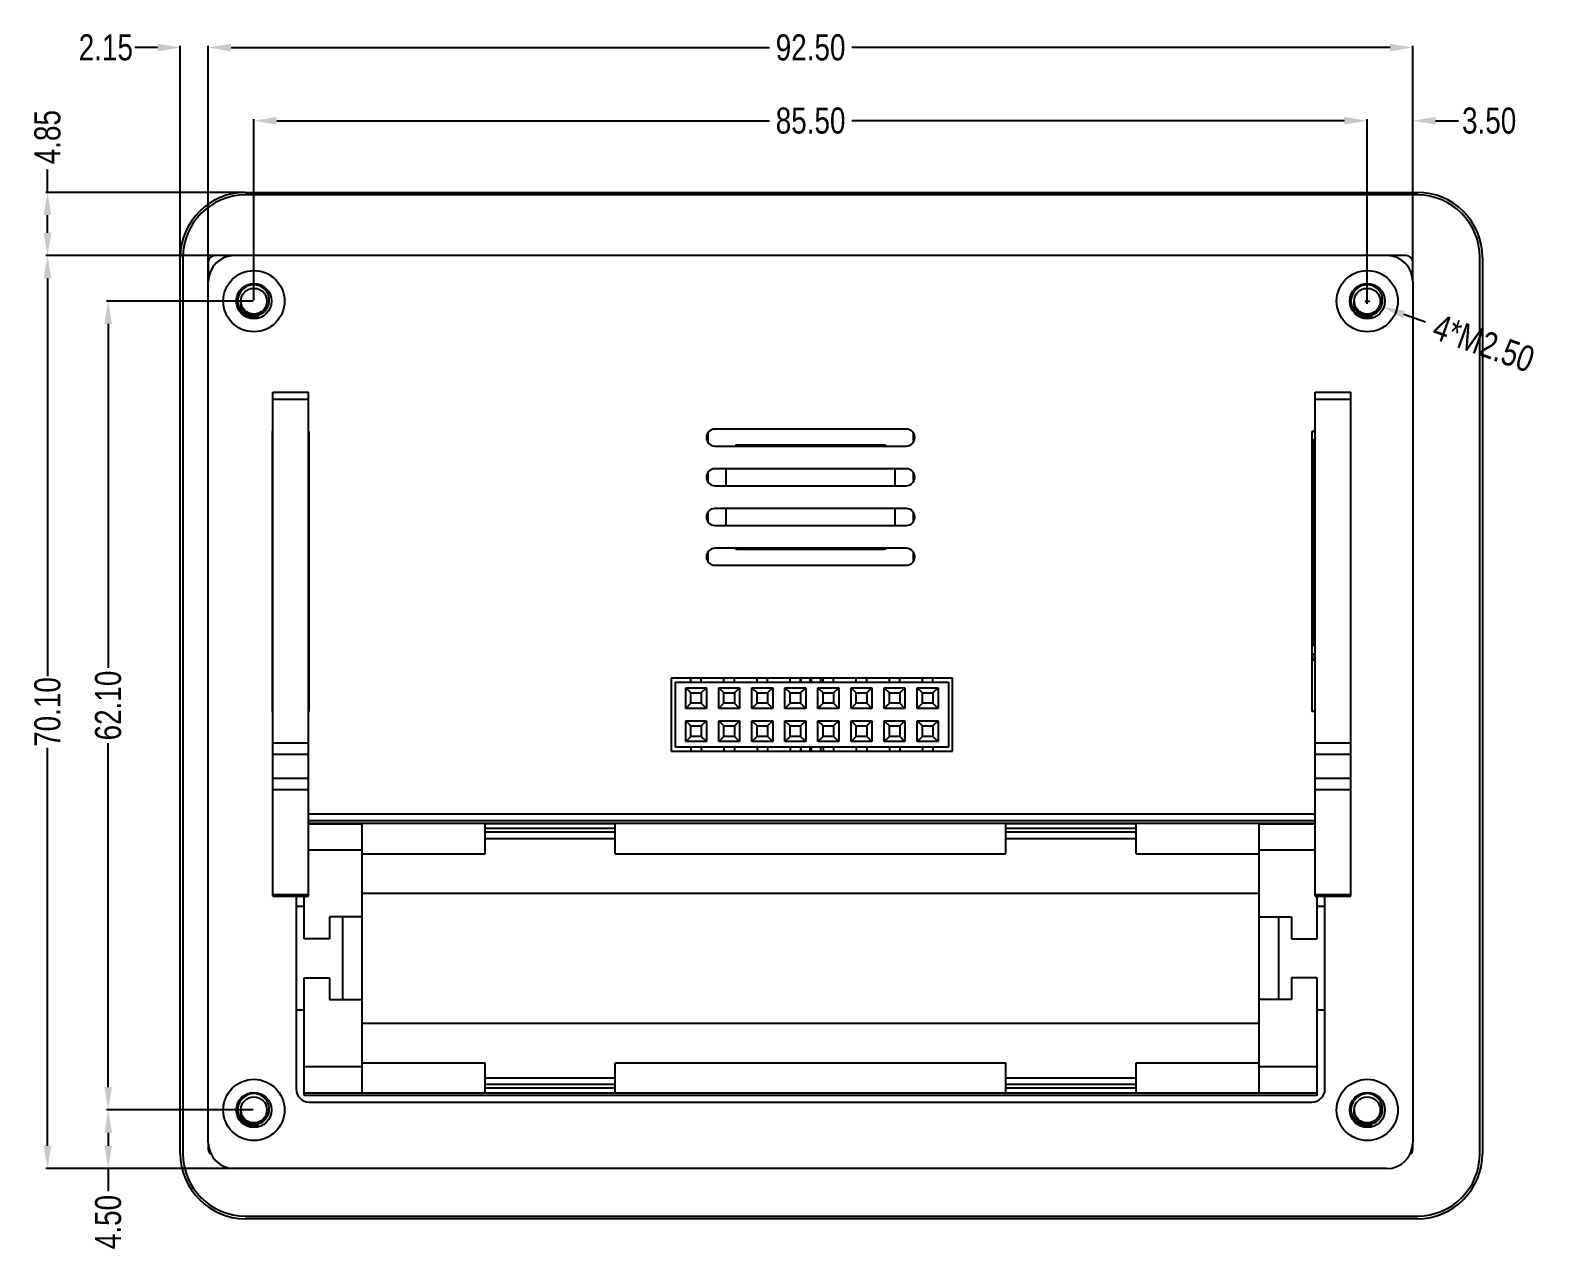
# Model space of a CAD drawing. Header units: inches. Extents: x -150 to 278, y -467 to -187.
# Drawn here: x 160.8 to 277.7, y -369.9 to -275.7 of the extents above; entities that cross this region are included whole.
import ezdxf

# ---------------------------------------------------------------- set-up
doc = ezdxf.new("R2010")
doc.units = ezdxf.units.IN
doc.header["$LTSCALE"] = 1.21
doc.header["$MEASUREMENT"] = 0
doc.header["$PDMODE"] = 3
doc.header["$PDSIZE"] = 0.3125
doc.layers.get('0').update_dxf_attribs({"linetype": 'CONTINUOUS'})
doc.layers.get('Defpoints').update_dxf_attribs({"linetype": 'CONTINUOUS'})
doc.layers.add('BODY', color=7, linetype='CONTINUOUS')
doc.layers.add('DIM', color=3, linetype='CONTINUOUS')
doc.styles.get("Standard").update_dxf_attribs({"font": 'txt', "width": 0.8})
doc.dimstyles.get("Standard").update_dxf_attribs({"dimtxt": 0.15625, "dimasz": 0.1875, "dimexe": 0.125, "dimexo": 0.0625, "dimgap": 0.09, "dimtad": 0, "dimtih": 1, "dimtoh": 1, "dimzin": 4, "dimdsep": 46, "dimtxsty": 'STANDARD', "dimblk": '_FILLED', "dimblk1": '_FILLED', "dimblk2": '_FILLED', "dimcen": 0.09, "dimazin": 1, "dimtp": 0.01, "dimtm": 0.01, "dimtfac": 1, "dimtofl": 0, "dimtmove": 0, "dimatfit": 3, "dimldrblk": '_FILLED', "dimfxl": 1, "dimtolj": 1, "dimtzin": 4, "dimarcsym": 0})

# ---------------------------------------------------------------- blocks, each defined once
blk = doc.blocks.new('_FILLED')
at = {"color": 0, "linetype": 'ByBlock'}
blk.add_solid([(0, 0), (-1, 0.167), (-1, -0.167)], dxfattribs=at)
blk = doc.blocks.new('*D157')
at = {"layer": 'Defpoints', "color": 0}
for p in [(263.45, -282.66), (177.95, -296.51), (263.45, -296.51)]:
    blk.add_point(p, dxfattribs=at)
at = {"layer": 'DIM', "color": 0, "lineweight": -2}
for p, q in [((177.95, -296.45), (177.95, -282.53)), ((179.7, -282.66), (217.54, -282.66)), ((261.7, -282.66), (223.86, -282.66)), ((263.45, -296.45), (263.45, -282.53))]:
    blk.add_line(p, q, dxfattribs=at)
at = {"layer": 'DIM', "color": 0, "lineweight": -2, "xscale": 1.75, "yscale": 1.75, "zscale": 1.75, "rotation": 180}
blk.add_blockref('_FILLED', (177.95, -282.66), dxfattribs=at)
at = {"layer": 'DIM', "color": 0, "lineweight": -2, "xscale": 1.75, "yscale": 1.75, "zscale": 1.75}
blk.add_blockref('_FILLED', (263.45, -282.66), dxfattribs=at)
at = {"layer": 'DIM', "color": 0, "insert": (220.7, -282.66), "char_height": 2, "attachment_point": 5}
blk.add_mtext('\\A1;85.50', dxfattribs=at)
blk = doc.blocks.new('*D158')
at = {"layer": 'Defpoints', "color": 0}
for p in [(174.45, -277.04), (266.95, -293.52), (174.45, -295.01)]:
    blk.add_point(p, dxfattribs=at)
at = {"layer": 'DIM', "color": 0, "lineweight": -2}
for p, q in [((174.45, -294.95), (174.45, -276.92)), ((266.95, -293.45), (266.95, -276.92)), ((176.2, -277.04), (217.54, -277.04)), ((265.2, -277.04), (223.86, -277.04))]:
    blk.add_line(p, q, dxfattribs=at)
at = {"layer": 'DIM', "color": 0, "lineweight": -2, "xscale": 1.75, "yscale": 1.75, "zscale": 1.75, "rotation": 180}
blk.add_blockref('_FILLED', (174.45, -277.04), dxfattribs=at)
at = {"layer": 'DIM', "color": 0, "lineweight": -2, "xscale": 1.75, "yscale": 1.75, "zscale": 1.75}
blk.add_blockref('_FILLED', (266.95, -277.04), dxfattribs=at)
at = {"layer": 'DIM', "color": 0, "insert": (220.7, -277.04), "char_height": 2, "attachment_point": 5}
blk.add_mtext('\\A1;92.50', dxfattribs=at)
blk = doc.blocks.new('*D159')
at = {"layer": 'Defpoints', "color": 0}
for p in [(177.95, -296.51), (166.76, -358.61), (177.95, -358.61)]:
    blk.add_point(p, dxfattribs=at)
at = {"layer": 'DIM', "color": 0, "lineweight": -2}
for p, q in [((177.89, -296.51), (166.64, -296.51)), ((166.76, -298.26), (166.76, -324.67)), ((166.76, -356.86), (166.76, -330.45)), ((177.89, -358.61), (166.64, -358.61))]:
    blk.add_line(p, q, dxfattribs=at)
at = {"layer": 'DIM', "color": 0, "lineweight": -2, "xscale": 1.75, "yscale": 1.75, "zscale": 1.75}
for p, rotation in [((166.76, -296.51), 90), ((166.76, -358.61), 270)]:
    blk.add_blockref('_FILLED', p, dxfattribs=dict(at, rotation=rotation))
at = {"layer": 'DIM', "color": 0, "insert": (166.76, -327.56), "char_height": 2, "attachment_point": 5, "rotation": 90}
blk.add_mtext('\\A1;62.10', dxfattribs=at)
blk = doc.blocks.new('*D160')
at = {"layer": 'Defpoints', "color": 0}
for p in [(162.1, -293.01), (176.45, -293.01), (176.45, -363.11)]:
    blk.add_point(p, dxfattribs=at)
at = {"layer": 'DIM', "color": 0, "lineweight": -2}
for p, q in [((176.39, -293.01), (161.98, -293.01)), ((162.1, -294.76), (162.1, -325.31)), ((162.1, -361.36), (162.1, -330.82)), ((176.39, -363.11), (161.98, -363.11))]:
    blk.add_line(p, q, dxfattribs=at)
at = {"layer": 'DIM', "color": 0, "lineweight": -2, "xscale": 1.75, "yscale": 1.75, "zscale": 1.75}
for p, rotation in [((162.1, -293.01), 90), ((162.1, -363.11), 270)]:
    blk.add_blockref('_FILLED', p, dxfattribs=dict(at, rotation=rotation))
at = {"layer": 'DIM', "color": 0, "insert": (162.1, -328.06), "char_height": 2, "attachment_point": 5, "rotation": 90}
blk.add_mtext('\\A1;70.10', dxfattribs=at)
blk = doc.blocks.new('*D161')
at = {"layer": 'Defpoints', "color": 0}
for p in [(177.95, -358.61), (166.76, -363.11), (177.95, -363.11)]:
    blk.add_point(p, dxfattribs=at)
at = {"layer": 'DIM', "color": 0, "lineweight": -2}
for p, q in [((177.89, -358.61), (166.64, -358.61)), ((166.76, -360.36), (166.76, -361.36)), ((177.89, -363.11), (166.64, -363.11)), ((166.76, -363.11), (166.76, -364.86))]:
    blk.add_line(p, q, dxfattribs=at)
at = {"layer": 'DIM', "color": 0, "lineweight": -2, "xscale": 1.75, "yscale": 1.75, "zscale": 1.75}
for p, rotation in [((166.76, -358.61), 90), ((166.76, -363.11), 270)]:
    blk.add_blockref('_FILLED', p, dxfattribs=dict(at, rotation=rotation))
at = {"layer": 'DIM', "color": 0, "insert": (166.76, -367.22), "char_height": 2, "attachment_point": 5, "rotation": 90}
blk.add_mtext('\\A1;4.50', dxfattribs=at)
blk = doc.blocks.new('*D162')
at = {"layer": 'Defpoints', "color": 0}
for p in [(266.95, -282.66), (266.95, -292.7), (263.45, -296.51)]:
    blk.add_point(p, dxfattribs=at)
at = {"layer": 'DIM', "color": 0, "lineweight": -2}
for p, q in [((261.7, -282.66), (259.95, -282.66)), ((263.45, -296.45), (263.45, -282.53)), ((266.95, -292.63), (266.95, -282.53)), ((268.7, -282.66), (270.45, -282.66))]:
    blk.add_line(p, q, dxfattribs=at)
at = {"layer": 'DIM', "color": 0, "lineweight": -2, "xscale": 1.75, "yscale": 1.75, "zscale": 1.75}
blk.add_blockref('_FILLED', (263.45, -282.66), dxfattribs=at)
at = {"layer": 'DIM', "color": 0, "lineweight": -2, "xscale": 1.75, "yscale": 1.75, "zscale": 1.75, "rotation": 180}
blk.add_blockref('_FILLED', (266.95, -282.66), dxfattribs=at)
at = {"layer": 'DIM', "color": 0, "insert": (272.81, -282.66), "char_height": 2, "attachment_point": 5}
blk.add_mtext('\\A1;3.50', dxfattribs=at)
blk = doc.blocks.new('*D163')
at = {"layer": 'Defpoints', "color": 0}
for p in [(262.27, -296.09), (264.62, -296.94)]:
    blk.add_point(p, dxfattribs=at)
at = {"layer": 'DIM', "color": 0, "lineweight": -2}
for p, q in [((263.25, -296.51), (263.65, -296.51)), ((263.45, -296.71), (263.45, -296.31)), ((267.91, -298.13), (266.27, -297.53))]:
    blk.add_line(p, q, dxfattribs=at)
at = {"layer": 'DIM', "color": 0, "lineweight": -2, "xscale": 1.75, "yscale": 1.75, "zscale": 1.75, "rotation": 160.0889628707921}
blk.add_blockref('_FILLED', (264.62, -296.94), dxfattribs=at)
at = {"layer": 'DIM', "color": 0, "insert": (272.39, -299.75), "char_height": 2, "attachment_point": 5, "rotation": 340.089}
blk.add_mtext('\\A1;4*M2.50', dxfattribs=at)
blk = doc.blocks.new('*D164')
at = {"layer": 'Defpoints', "color": 0}
for p in [(162.1, -288.16), (177.3, -288.16), (176.45, -293.01)]:
    blk.add_point(p, dxfattribs=at)
at = {"layer": 'DIM', "color": 0, "lineweight": -2}
for p, q in [((162.1, -288.16), (162.1, -286.41)), ((177.24, -288.16), (161.98, -288.16)), ((162.1, -291.26), (162.1, -289.91)), ((176.39, -293.01), (161.98, -293.01))]:
    blk.add_line(p, q, dxfattribs=at)
at = {"layer": 'DIM', "color": 0, "lineweight": -2, "xscale": 1.75, "yscale": 1.75, "zscale": 1.75}
for p, rotation in [((162.1, -288.16), 90), ((162.1, -293.01), 270)]:
    blk.add_blockref('_FILLED', p, dxfattribs=dict(at, rotation=rotation))
at = {"layer": 'DIM', "color": 0, "insert": (162.1, -283.92), "char_height": 2, "attachment_point": 5, "rotation": 90}
blk.add_mtext('\\A1;4.85', dxfattribs=at)
blk = doc.blocks.new('*D165')
at = {"layer": 'Defpoints', "color": 0}
for p in [(172.3, -277.04), (172.3, -293.16), (174.45, -293.51)]:
    blk.add_point(p, dxfattribs=at)
at = {"layer": 'DIM', "color": 0, "lineweight": -2}
for p, q in [((172.3, -293.1), (172.3, -276.92)), ((174.45, -293.45), (174.45, -276.92)), ((170.55, -277.04), (168.8, -277.04)), ((176.2, -277.04), (177.95, -277.04))]:
    blk.add_line(p, q, dxfattribs=at)
at = {"layer": 'DIM', "color": 0, "lineweight": -2, "xscale": 1.75, "yscale": 1.75, "zscale": 1.75}
blk.add_blockref('_FILLED', (172.3, -277.04), dxfattribs=at)
at = {"layer": 'DIM', "color": 0, "lineweight": -2, "xscale": 1.75, "yscale": 1.75, "zscale": 1.75, "rotation": 180}
blk.add_blockref('_FILLED', (174.45, -277.04), dxfattribs=at)
at = {"layer": 'DIM', "color": 0, "insert": (166.58, -277.04), "char_height": 2, "attachment_point": 5}
blk.add_mtext('\\A1;2.15', dxfattribs=at)

msp = doc.modelspace()

# ---------------------------------------------------------------- linework, layer by layer
at = {"color": 7, "linetype": 'Continuous'}
for p, q in [((177.299, -288.162), (267.299, -288.162)), ((267.299, -288.362), (177.299, -288.362)), ((172.299, -361.962), (172.299, -293.162)), ((172.499, -293.162), (172.499, -361.962)), ((264.949, -293.012), (176.449, -293.012)), ((272.099, -361.962), (272.099, -293.162)), ((272.299, -293.162), (272.299, -361.962)), ((174.449, -361.112), (174.449, -295.012)), ((178.244, -295.562), (177.637, -295.562)), ((263.744, -295.562), (263.137, -295.562)), ((266.949, -295.012), (266.949, -361.112)), ((179.399, -342.21), (179.399, -303.512)), ((179.399, -303.512), (182.149, -303.512)), ((182.149, -342.21), (182.149, -303.512)), ((259.449, -303.512), (262.199, -303.512)), ((259.449, -342.21), (259.449, -303.512)), ((262.199, -342.21), (262.199, -303.512)), ((179.399, -304.048), (182.149, -304.048)), ((259.449, -304.048), (262.199, -304.048)), ((179.349, -306.512), (179.349, -328.012)), ((179.399, -306.512), (179.349, -306.512)), ((182.199, -306.512), (182.149, -306.512)), ((182.199, -328.012), (182.199, -306.512)), ((212.799, -306.647), (212.799, -307.328)), ((228.049, -306.337), (213.349, -306.337)), ((228.599, -307.328), (228.599, -306.647)), ((259.449, -306.512), (259.199, -306.512)), ((259.199, -306.512), (259.199, -328.012)), ((259.199, -307.162), (259.349, -307.162)), ((259.449, -307.412), (259.199, -307.412)), ((259.349, -322.962), (259.349, -307.162)), ((213.349, -307.637), (228.049, -307.637)), ((226.199, -307.562), (215.199, -307.562)), ((212.799, -309.697), (212.799, -310.378)), ((228.049, -309.387), (213.349, -309.387)), ((214.199, -309.387), (214.199, -310.687)), ((227.199, -310.687), (227.199, -309.387)), ((228.599, -310.378), (228.599, -309.697)), ((182.149, -309.837), (182.199, -309.838)), ((182.149, -310.139), (182.199, -310.14)), ((182.149, -310.886), (182.199, -310.884)), ((213.349, -310.687), (228.049, -310.687)), ((182.199, -311.186), (182.149, -311.188)), ((212.799, -312.747), (212.799, -313.428)), ((228.049, -312.437), (213.349, -312.437)), ((214.199, -312.437), (214.199, -313.737)), ((227.199, -313.737), (227.199, -312.437)), ((228.599, -313.428), (228.599, -312.747)), ((213.349, -313.737), (228.049, -313.737)), ((228.049, -315.487), (213.349, -315.487)), ((215.199, -315.562), (226.199, -315.562)), ((212.799, -315.797), (212.799, -316.478)), ((228.599, -316.478), (228.599, -315.797)), ((213.349, -316.787), (228.049, -316.787)), ((179.399, -323.092), (179.349, -323.092)), ((259.199, -322.712), (259.449, -322.712)), ((259.349, -322.962), (259.199, -322.962)), ((259.409, -323.612), (259.199, -323.612)), ((259.409, -324.062), (259.409, -323.612)), ((179.349, -324.372), (179.399, -324.372)), ((259.234, -324.062), (259.449, -324.062)), ((209.999, -325.462), (209.999, -331.062)), ((231.599, -325.462), (209.999, -325.462)), ((210.299, -325.762), (210.299, -330.762)), ((210.299, -325.762), (231.299, -325.762)), ((211.509, -325.762), (211.509, -325.462)), ((212.309, -325.762), (212.309, -325.462)), ((214.049, -325.762), (214.049, -325.462)), ((214.849, -325.762), (214.849, -325.462)), ((216.589, -325.762), (216.589, -325.462)), ((217.389, -325.762), (217.389, -325.462)), ((219.129, -325.762), (219.129, -325.462)), ((219.929, -325.762), (219.929, -325.462)), ((219.949, -325.462), (219.949, -325.762)), ((220.649, -325.462), (220.649, -325.762)), ((220.749, -325.462), (220.749, -325.762)), ((221.449, -325.462), (221.449, -325.762)), ((221.669, -325.762), (221.669, -325.462)), ((222.469, -325.762), (222.469, -325.462)), ((224.209, -325.762), (224.209, -325.462)), ((225.009, -325.762), (225.009, -325.462)), ((226.749, -325.762), (226.749, -325.462)), ((227.549, -325.762), (227.549, -325.462)), ((229.289, -325.762), (229.289, -325.462)), ((230.089, -325.762), (230.089, -325.462)), ((231.299, -325.762), (231.299, -330.762)), ((231.599, -331.062), (231.599, -325.462)), ((211.109, -327.792), (211.109, -326.192)), ((211.109, -326.192), (211.509, -326.592)), ((211.109, -326.192), (212.709, -326.192)), ((211.509, -327.392), (211.509, -326.592)), ((211.509, -326.592), (212.309, -326.592)), ((212.709, -326.192), (212.309, -326.592)), ((212.309, -326.592), (212.309, -327.392)), ((212.709, -326.192), (212.709, -327.792)), ((213.649, -327.792), (213.649, -326.192)), ((213.649, -326.192), (214.049, -326.592)), ((213.649, -326.192), (215.249, -326.192)), ((214.049, -327.392), (214.049, -326.592)), ((214.049, -326.592), (214.849, -326.592)), ((215.249, -326.192), (214.849, -326.592)), ((214.849, -326.592), (214.849, -327.392)), ((215.249, -326.192), (215.249, -327.792)), ((216.189, -327.792), (216.189, -326.192)), ((216.189, -326.192), (216.589, -326.592)), ((216.189, -326.192), (217.789, -326.192)), ((216.589, -327.392), (216.589, -326.592)), ((216.589, -326.592), (217.389, -326.592)), ((217.789, -326.192), (217.389, -326.592)), ((217.389, -326.592), (217.389, -327.392)), ((217.789, -326.192), (217.789, -327.792)), ((218.729, -327.792), (218.729, -326.192)), ((218.729, -326.192), (219.129, -326.592)), ((218.729, -326.192), (220.329, -326.192)), ((219.129, -327.392), (219.129, -326.592)), ((219.129, -326.592), (219.929, -326.592)), ((220.329, -326.192), (219.929, -326.592)), ((219.929, -326.592), (219.929, -327.392)), ((220.329, -326.192), (220.329, -327.792)), ((221.269, -327.792), (221.269, -326.192)), ((221.269, -326.192), (221.669, -326.592)), ((221.269, -326.192), (222.869, -326.192)), ((221.669, -327.392), (221.669, -326.592)), ((221.669, -326.592), (222.469, -326.592)), ((222.869, -326.192), (222.469, -326.592)), ((222.469, -326.592), (222.469, -327.392)), ((222.869, -326.192), (222.869, -327.792)), ((223.809, -327.792), (223.809, -326.192)), ((223.809, -326.192), (225.409, -326.192)), ((223.809, -326.192), (224.209, -326.592)), ((224.209, -327.392), (224.209, -326.592)), ((224.209, -326.592), (225.009, -326.592)), ((225.409, -326.192), (225.009, -326.592)), ((225.009, -326.592), (225.009, -327.392)), ((225.409, -326.192), (225.409, -327.792)), ((226.349, -327.792), (226.349, -326.192)), ((226.349, -326.192), (227.949, -326.192)), ((226.349, -326.192), (226.749, -326.592)), ((226.749, -327.392), (226.749, -326.592)), ((226.749, -326.592), (227.549, -326.592)), ((227.949, -326.192), (227.549, -326.592)), ((227.549, -326.592), (227.549, -327.392)), ((227.949, -326.192), (227.949, -327.792)), ((228.889, -327.792), (228.889, -326.192)), ((228.889, -326.192), (230.489, -326.192)), ((228.889, -326.192), (229.289, -326.592)), ((229.289, -326.592), (230.089, -326.592)), ((229.289, -327.392), (229.289, -326.592)), ((230.489, -326.192), (230.089, -326.592)), ((230.089, -326.592), (230.089, -327.392)), ((230.489, -326.192), (230.489, -327.792)), ((179.349, -328.012), (179.399, -328.012)), ((182.149, -328.012), (182.199, -328.012)), ((211.109, -327.792), (211.509, -327.392)), ((212.709, -327.792), (211.109, -327.792)), ((212.309, -327.392), (211.509, -327.392)), ((212.709, -327.792), (212.309, -327.392)), ((213.649, -327.792), (214.049, -327.392)), ((215.249, -327.792), (213.649, -327.792)), ((214.849, -327.392), (214.049, -327.392)), ((215.249, -327.792), (214.849, -327.392)), ((216.189, -327.792), (216.589, -327.392)), ((217.789, -327.792), (216.189, -327.792)), ((217.389, -327.392), (216.589, -327.392)), ((217.789, -327.792), (217.389, -327.392)), ((218.729, -327.792), (219.129, -327.392)), ((220.329, -327.792), (218.729, -327.792)), ((219.929, -327.392), (219.129, -327.392)), ((220.329, -327.792), (219.929, -327.392)), ((221.269, -327.792), (221.669, -327.392)), ((222.869, -327.792), (221.269, -327.792)), ((222.469, -327.392), (221.669, -327.392)), ((222.869, -327.792), (222.469, -327.392)), ((223.809, -327.792), (224.209, -327.392)), ((225.409, -327.792), (223.809, -327.792)), ((225.009, -327.392), (224.209, -327.392)), ((225.409, -327.792), (225.009, -327.392)), ((226.349, -327.792), (226.749, -327.392)), ((227.949, -327.792), (226.349, -327.792)), ((227.549, -327.392), (226.749, -327.392)), ((227.949, -327.792), (227.549, -327.392)), ((228.889, -327.792), (229.289, -327.392)), ((230.489, -327.792), (228.889, -327.792)), ((230.089, -327.392), (229.289, -327.392)), ((230.489, -327.792), (230.089, -327.392)), ((259.449, -328.012), (259.199, -328.012)), ((211.109, -330.332), (211.109, -328.732)), ((211.109, -328.732), (211.509, -329.132)), ((211.109, -328.732), (212.709, -328.732)), ((211.509, -329.932), (211.509, -329.132)), ((211.509, -329.132), (212.309, -329.132)), ((212.709, -328.732), (212.309, -329.132)), ((212.309, -329.132), (212.309, -329.932)), ((212.709, -328.732), (212.709, -330.332)), ((213.649, -330.332), (213.649, -328.732)), ((213.649, -328.732), (214.049, -329.132)), ((213.649, -328.732), (215.249, -328.732)), ((214.049, -329.932), (214.049, -329.132)), ((214.049, -329.132), (214.849, -329.132)), ((215.249, -328.732), (214.849, -329.132)), ((214.849, -329.132), (214.849, -329.932)), ((215.249, -328.732), (215.249, -330.332)), ((216.189, -330.332), (216.189, -328.732)), ((216.189, -328.732), (217.789, -328.732)), ((216.189, -328.732), (216.589, -329.132)), ((216.589, -329.932), (216.589, -329.132)), ((216.589, -329.132), (217.389, -329.132)), ((217.789, -328.732), (217.389, -329.132)), ((217.389, -329.132), (217.389, -329.932)), ((217.789, -328.732), (217.789, -330.332)), ((218.729, -330.332), (218.729, -328.732)), ((218.729, -328.732), (220.329, -328.732)), ((218.729, -328.732), (219.129, -329.132)), ((219.129, -329.932), (219.129, -329.132)), ((219.129, -329.132), (219.929, -329.132)), ((220.329, -328.732), (219.929, -329.132)), ((219.929, -329.132), (219.929, -329.932)), ((220.329, -328.732), (220.329, -330.332)), ((221.269, -330.332), (221.269, -328.732)), ((221.269, -328.732), (222.869, -328.732)), ((221.269, -328.732), (221.669, -329.132)), ((221.669, -329.932), (221.669, -329.132)), ((221.669, -329.132), (222.469, -329.132)), ((222.869, -328.732), (222.469, -329.132)), ((222.469, -329.132), (222.469, -329.932)), ((222.869, -328.732), (222.869, -330.332)), ((223.809, -328.732), (225.409, -328.732)), ((223.809, -328.732), (224.209, -329.132)), ((223.809, -330.332), (223.809, -328.732)), ((224.209, -329.132), (225.009, -329.132)), ((224.209, -329.932), (224.209, -329.132)), ((225.409, -328.732), (225.009, -329.132)), ((225.009, -329.132), (225.009, -329.932)), ((225.409, -328.732), (225.409, -330.332)), ((226.349, -328.732), (227.949, -328.732)), ((226.349, -330.332), (226.349, -328.732)), ((226.349, -328.732), (226.749, -329.132)), ((226.749, -329.132), (227.549, -329.132)), ((226.749, -329.932), (226.749, -329.132)), ((227.949, -328.732), (227.549, -329.132)), ((227.549, -329.132), (227.549, -329.932)), ((227.949, -328.732), (227.949, -330.332)), ((228.889, -328.732), (230.489, -328.732)), ((228.889, -330.332), (228.889, -328.732)), ((228.889, -328.732), (229.289, -329.132)), ((229.289, -329.132), (230.089, -329.132)), ((229.289, -329.932), (229.289, -329.132)), ((230.489, -328.732), (230.089, -329.132)), ((230.089, -329.132), (230.089, -329.932)), ((230.489, -328.732), (230.489, -330.332)), ((179.399, -330.421), (182.149, -330.421)), ((231.299, -330.762), (210.299, -330.762)), ((211.109, -330.332), (211.509, -329.932)), ((212.709, -330.332), (211.109, -330.332)), ((212.309, -329.932), (211.509, -329.932)), ((211.509, -330.762), (211.509, -331.062)), ((212.709, -330.332), (212.309, -329.932)), ((212.309, -330.762), (212.309, -331.062)), ((213.649, -330.332), (214.049, -329.932)), ((215.249, -330.332), (213.649, -330.332)), ((214.849, -329.932), (214.049, -329.932)), ((214.049, -330.762), (214.049, -331.062)), ((215.249, -330.332), (214.849, -329.932)), ((214.849, -330.762), (214.849, -331.062)), ((216.189, -330.332), (216.589, -329.932)), ((217.789, -330.332), (216.189, -330.332)), ((217.389, -329.932), (216.589, -329.932)), ((216.589, -330.762), (216.589, -331.062)), ((217.789, -330.332), (217.389, -329.932)), ((217.389, -330.762), (217.389, -331.062)), ((218.729, -330.332), (219.129, -329.932)), ((220.329, -330.332), (218.729, -330.332)), ((219.929, -329.932), (219.129, -329.932)), ((219.129, -330.762), (219.129, -331.062)), ((220.329, -330.332), (219.929, -329.932)), ((219.929, -330.762), (219.929, -331.062)), ((219.949, -330.762), (219.949, -331.062)), ((220.649, -330.762), (220.649, -331.062)), ((220.749, -330.762), (220.749, -331.062)), ((221.269, -330.332), (221.669, -329.932)), ((222.869, -330.332), (221.269, -330.332)), ((221.449, -330.762), (221.449, -331.062)), ((222.469, -329.932), (221.669, -329.932)), ((221.669, -330.762), (221.669, -331.062)), ((222.869, -330.332), (222.469, -329.932)), ((222.469, -330.762), (222.469, -331.062)), ((223.809, -330.332), (224.209, -329.932)), ((225.409, -330.332), (223.809, -330.332)), ((225.009, -329.932), (224.209, -329.932)), ((224.209, -330.762), (224.209, -331.062)), ((225.409, -330.332), (225.009, -329.932)), ((225.009, -330.762), (225.009, -331.062)), ((226.349, -330.332), (226.749, -329.932)), ((227.949, -330.332), (226.349, -330.332)), ((227.549, -329.932), (226.749, -329.932)), ((226.749, -330.762), (226.749, -331.062)), ((227.949, -330.332), (227.549, -329.932)), ((227.549, -330.762), (227.549, -331.062)), ((228.889, -330.332), (229.289, -329.932)), ((230.489, -330.332), (228.889, -330.332)), ((230.089, -329.932), (229.289, -329.932)), ((229.289, -330.762), (229.289, -331.062)), ((230.489, -330.332), (230.089, -329.932)), ((230.089, -330.762), (230.089, -331.062)), ((259.449, -330.421), (262.199, -330.421)), ((179.399, -331.287), (182.149, -331.287)), ((209.999, -331.062), (231.599, -331.062)), ((259.449, -331.287), (262.199, -331.287)), ((179.399, -333.132), (182.149, -333.132)), ((259.449, -333.132), (262.199, -333.132)), ((179.399, -333.998), (182.149, -333.998)), ((259.449, -333.998), (262.199, -333.998)), ((259.449, -336.412), (182.149, -336.412)), ((259.449, -336.612), (182.149, -336.612)), ((182.149, -336.637), (186.259, -336.637)), ((259.199, -335.912), (182.199, -335.912)), ((186.259, -357.287), (186.259, -336.637)), ((195.699, -338.938), (195.699, -336.637)), ((205.699, -336.637), (195.699, -336.637)), ((205.699, -338.938), (205.699, -336.637)), ((245.699, -336.637), (235.699, -336.637)), ((235.699, -338.938), (235.699, -336.637)), ((245.699, -338.938), (245.699, -336.637)), ((255.139, -336.637), (259.449, -336.637)), ((255.139, -357.287), (255.139, -336.637)), ((195.699, -336.972), (205.699, -336.972)), ((205.699, -337.295), (195.699, -337.295)), ((195.699, -337.776), (205.699, -337.776)), ((235.699, -336.972), (245.699, -336.972)), ((245.699, -337.295), (235.699, -337.295)), ((235.699, -337.776), (245.699, -337.776)), ((182.149, -338.641), (186.259, -338.641)), ((186.259, -338.938), (195.699, -338.938)), ((205.699, -338.938), (235.699, -338.938)), ((245.699, -338.938), (255.139, -338.938)), ((255.139, -338.641), (259.449, -338.641)), ((179.399, -342.076), (182.149, -342.076)), ((179.399, -342.21), (182.149, -342.21)), ((181.199, -342.21), (181.199, -357.012)), ((181.799, -345.462), (181.799, -342.21)), ((186.259, -341.962), (255.139, -341.962)), ((259.449, -342.076), (262.199, -342.076)), ((259.449, -342.21), (262.199, -342.21)), ((259.599, -345.462), (259.599, -342.21)), ((260.199, -357.012), (260.199, -342.21)), ((181.199, -342.962), (181.799, -342.962)), ((259.599, -342.962), (260.199, -342.962)), ((183.759, -343.787), (183.759, -345.462)), ((186.259, -343.787), (183.759, -343.787)), ((184.759, -343.787), (184.759, -350.137)), ((255.139, -343.787), (257.639, -343.787)), ((256.639, -343.787), (256.639, -350.137)), ((257.639, -343.787), (257.639, -345.462)), ((183.759, -345.462), (181.799, -345.462)), ((257.639, -345.462), (259.599, -345.462)), ((181.799, -357.512), (181.799, -348.462)), ((181.799, -348.462), (183.759, -348.462)), ((183.759, -348.462), (183.759, -350.137)), ((259.599, -348.462), (257.639, -348.462)), ((257.639, -348.462), (257.639, -350.137)), ((259.599, -357.512), (259.599, -348.462)), ((183.759, -350.137), (186.259, -350.137)), ((257.639, -350.137), (255.139, -350.137)), ((181.799, -350.962), (181.199, -350.962)), ((260.199, -350.962), (259.599, -350.962)), ((186.259, -351.962), (255.139, -351.962)), ((181.799, -355.283), (186.259, -355.283)), ((186.259, -354.986), (195.699, -354.986)), ((195.699, -357.287), (195.699, -354.986)), ((205.699, -354.986), (235.699, -354.986)), ((205.699, -357.287), (205.699, -354.986)), ((235.699, -357.287), (235.699, -354.986)), ((245.699, -354.986), (255.139, -354.986)), ((245.699, -357.287), (245.699, -354.986)), ((255.139, -355.283), (259.599, -355.283)), ((195.699, -356.149), (205.699, -356.149)), ((235.699, -356.149), (245.699, -356.149)), ((181.799, -357.287), (186.259, -357.287)), ((259.599, -357.312), (181.799, -357.312)), ((259.599, -357.512), (181.799, -357.512)), ((195.699, -356.629), (205.699, -356.629)), ((205.699, -356.952), (195.699, -356.952)), ((195.699, -357.287), (205.699, -357.287)), ((235.699, -356.629), (245.699, -356.629)), ((245.699, -356.952), (235.699, -356.952)), ((235.699, -357.287), (245.699, -357.287)), ((255.139, -357.287), (259.599, -357.287)), ((182.199, -358.012), (259.199, -358.012)), ((264.949, -363.112), (176.449, -363.112)), ((177.299, -366.762), (267.299, -366.762)), ((267.299, -366.962), (177.299, -366.962))]:
    msp.add_line(p, q, dxfattribs=at)
for centre, radius in [((177.949, -296.512), 2.35), ((263.449, -296.512), 2.35), ((177.949, -296.512), 1.35), ((177.949, -296.512), 1), ((263.449, -296.512), 1.35), ((263.449, -296.512), 1), ((177.949, -358.612), 2.35), ((263.449, -358.612), 2.35), ((177.949, -358.612), 1.35), ((177.949, -358.612), 1), ((263.449, -358.612), 1.35), ((263.449, -358.612), 1)]:
    msp.add_circle(centre, radius, dxfattribs=at)
for centre, radius, start, end in [((177.299, -293.162), 5, 90, 180), ((177.299, -293.162), 4.8, 90, 180), ((267.299, -293.162), 5, 0, 90), ((267.299, -293.162), 4.8, 0, 90), ((176.449, -295.012), 2, 90, 180), ((264.949, -295.012), 2, 0, 90), ((177.949, -296.512), 1.25, 72, 288), ((263.449, -296.512), 1.25, 72, 288), ((213.349, -306.987), 0.65, 90, 270), ((228.049, -306.987), 0.65, 270, 90), ((215.199, -308.562), 1, 90, 107.26715), ((226.199, -308.562), 1, 72.73285, 90), ((213.349, -310.037), 0.65, 90, 270), ((228.049, -310.037), 0.65, 270, 90), ((213.349, -313.087), 0.65, 90, 270), ((228.049, -313.087), 0.65, 270, 90), ((213.349, -316.137), 0.65, 90, 270), ((215.199, -314.562), 1, 252.73285, 270), ((226.199, -314.562), 1, 270, 287.26715), ((228.049, -316.137), 0.65, 270, 90), ((258.959, -324.062), 0.275, 0, 27.68272), ((182.199, -336.912), 1, 90, 92.98441), ((259.199, -336.912), 1, 75.38353, 90), ((177.949, -358.612), 1.25, 72, 288), ((182.199, -357.012), 1, 180, 270), ((259.199, -357.012), 1, 270, 0), ((263.449, -358.612), 1.25, 72, 288), ((176.449, -361.112), 2, 180, 270), ((264.949, -361.112), 2, 270, 0), ((177.299, -361.962), 5, 180, 270), ((177.299, -361.962), 4.8, 180, 270), ((267.299, -361.962), 5, 270, 0), ((267.299, -361.962), 4.8, 270, 0)]:
    msp.add_arc(centre, radius, start, end, dxfattribs=at)
for points, knots in [([(179.127, -296.512), (179.133, -296.386), (179.104, -296.128), (178.942, -295.778), (178.679, -295.495), (178.454, -295.368), (178.335, -295.323)], [0, 0, 0, 0, 0.249947, 0.4999312, 0.749947, 1, 1, 1, 1]), ([(264.627, -296.512), (264.633, -296.386), (264.604, -296.128), (264.442, -295.778), (264.179, -295.495), (263.954, -295.368), (263.835, -295.323)], [0, 0, 0, 0, 0.249947, 0.4999312, 0.749947, 1, 1, 1, 1]), ([(178.335, -297.701), (178.248, -297.719), (178.07, -297.737), (177.803, -297.706), (177.592, -297.63), (177.437, -297.542), (177.294, -297.436), (177.139, -297.273), (177.029, -297.078), (176.972, -296.909), (176.937, -296.735), (176.937, -296.6), (176.949, -296.512)], [0, 0, 0, 0, 0.1251374, 0.2502242, 0.3752659, 0.4378722, 0.5004667, 0.6253938, 0.750254, 0.8127851, 0.875294, 1, 1, 1, 1]), ([(176.949, -296.512), (176.945, -296.583), (176.952, -296.727), (177.008, -296.935), (177.106, -297.127), (177.241, -297.294), (177.407, -297.431), (177.598, -297.531), (177.804, -297.591), (178.019, -297.61), (178.233, -297.586), (178.438, -297.522), (178.627, -297.419), (178.793, -297.283), (178.931, -297.117), (179.036, -296.929), (179.104, -296.726), (179.124, -296.583), (179.127, -296.512)], [0, 0, 0, 0, 0.0624735, 0.1249461, 0.1874268, 0.2499121, 0.3124035, 0.3748964, 0.4373931, 0.4998955, 0.5624, 0.6249052, 0.6874133, 0.7499255, 0.8124396, 0.874958, 0.9374782, 1, 1, 1, 1]), ([(263.835, -297.701), (263.748, -297.719), (263.57, -297.737), (263.303, -297.706), (263.092, -297.63), (262.937, -297.542), (262.794, -297.436), (262.639, -297.273), (262.529, -297.078), (262.472, -296.909), (262.437, -296.735), (262.437, -296.6), (262.449, -296.512)], [0, 0, 0, 0, 0.1251374, 0.2502242, 0.3752659, 0.4378722, 0.5004667, 0.6253938, 0.750254, 0.8127851, 0.875294, 1, 1, 1, 1]), ([(262.449, -296.512), (262.445, -296.583), (262.452, -296.727), (262.508, -296.935), (262.606, -297.127), (262.741, -297.294), (262.907, -297.431), (263.098, -297.531), (263.304, -297.591), (263.519, -297.61), (263.733, -297.586), (263.938, -297.522), (264.127, -297.419), (264.293, -297.283), (264.431, -297.117), (264.536, -296.929), (264.604, -296.726), (264.624, -296.583), (264.627, -296.512)], [0, 0, 0, 0, 0.0624735, 0.1249461, 0.1874268, 0.2499121, 0.3124035, 0.3748964, 0.4373931, 0.4998955, 0.5624, 0.6249052, 0.6874133, 0.7499255, 0.8124396, 0.874958, 0.9374782, 1, 1, 1, 1]), ([(179.127, -358.612), (179.133, -358.486), (179.104, -358.228), (178.942, -357.878), (178.679, -357.595), (178.454, -357.468), (178.335, -357.423)], [0, 0, 0, 0, 0.249947, 0.4999312, 0.749947, 1, 1, 1, 1]), ([(264.627, -358.612), (264.633, -358.486), (264.604, -358.228), (264.442, -357.878), (264.179, -357.595), (263.954, -357.468), (263.835, -357.423)], [0, 0, 0, 0, 0.249947, 0.4999312, 0.749947, 1, 1, 1, 1]), ([(178.335, -359.801), (178.248, -359.819), (178.07, -359.837), (177.803, -359.806), (177.592, -359.73), (177.437, -359.642), (177.294, -359.536), (177.139, -359.373), (177.029, -359.178), (176.972, -359.009), (176.937, -358.835), (176.937, -358.7), (176.949, -358.612)], [0, 0, 0, 0, 0.1251374, 0.2502242, 0.3752659, 0.4378722, 0.5004667, 0.6253938, 0.750254, 0.8127851, 0.875294, 1, 1, 1, 1]), ([(176.949, -358.612), (176.945, -358.683), (176.952, -358.827), (177.008, -359.035), (177.106, -359.227), (177.241, -359.394), (177.407, -359.531), (177.598, -359.631), (177.804, -359.691), (178.019, -359.71), (178.233, -359.686), (178.438, -359.622), (178.627, -359.519), (178.793, -359.383), (178.931, -359.217), (179.036, -359.029), (179.104, -358.826), (179.124, -358.683), (179.127, -358.612)], [0, 0, 0, 0, 0.0624735, 0.1249461, 0.1874268, 0.2499121, 0.3124035, 0.3748964, 0.4373931, 0.4998955, 0.5624, 0.6249052, 0.6874133, 0.7499255, 0.8124396, 0.874958, 0.9374782, 1, 1, 1, 1]), ([(263.835, -359.801), (263.748, -359.819), (263.57, -359.837), (263.303, -359.806), (263.092, -359.73), (262.937, -359.642), (262.794, -359.536), (262.639, -359.373), (262.529, -359.178), (262.472, -359.009), (262.437, -358.835), (262.437, -358.7), (262.449, -358.612)], [0, 0, 0, 0, 0.1251374, 0.2502242, 0.3752659, 0.4378722, 0.5004667, 0.6253938, 0.750254, 0.8127851, 0.875294, 1, 1, 1, 1]), ([(262.449, -358.612), (262.445, -358.683), (262.452, -358.827), (262.508, -359.035), (262.606, -359.227), (262.741, -359.394), (262.907, -359.531), (263.098, -359.631), (263.304, -359.691), (263.519, -359.71), (263.733, -359.686), (263.938, -359.622), (264.127, -359.519), (264.293, -359.383), (264.431, -359.217), (264.536, -359.029), (264.604, -358.826), (264.624, -358.683), (264.627, -358.612)], [0, 0, 0, 0, 0.0624735, 0.1249461, 0.1874268, 0.2499121, 0.3124035, 0.3748964, 0.4373931, 0.4998955, 0.5624, 0.6249052, 0.6874133, 0.7499255, 0.8124396, 0.874958, 0.9374782, 1, 1, 1, 1])]:
    msp.add_open_spline(points, degree=3, knots=knots, dxfattribs=at)
at = {"layer": 'BODY', "color": 7, "linetype": 'Continuous'}
for p, q in [((176.449, -293.012), (174.949, -293.012)), ((266.449, -293.012), (264.949, -293.012)), ((174.449, -293.512), (174.449, -295.012)), ((266.949, -295.012), (266.949, -293.512)), ((174.449, -361.112), (174.449, -361.612)), ((266.949, -361.612), (266.949, -361.112))]:
    msp.add_line(p, q, dxfattribs=at)
for centre, start, end in [((174.949, -293.512), 90, 180), ((266.449, -293.512), 0, 90), ((174.949, -361.612), 180, 237.61964), ((266.449, -361.612), 302.38036, 0)]:
    msp.add_arc(centre, 0.5, start, end, dxfattribs=at)

# ---------------------------------------------------------------- dimensions: what is measured, and where the dimension line sits
at = {"layer": 'DIM'}
for base, p1, p2, picture, middle in [((172.299, -277.04), (174.449, -293.512), (172.299, -293.162), '*D165', (166.575, -277.04)), ((174.449, -277.04), (266.949, -293.515), (174.449, -295.012), '*D158', (220.699, -277.04)), ((263.449, -282.656), (177.949, -296.512), (263.449, -296.512), '*D157', (220.699, -282.656)), ((266.949, -282.656), (263.449, -296.512), (266.949, -292.697), '*D162', (272.806, -282.656))]:
    dim = msp.add_linear_dim(base=base, p1=p1, p2=p2, dimstyle='STANDARD', override={"dimtxt": 2, "dimasz": 1.75, "dimtih": 0, "dimtoh": 0, "dimzin": 0, "dimcen": 0.198, "dimadec": 0, "dimazin": 0, "dimtp": 0, "dimtm": 0, "dimtdec": 4, "dimtzin": 0}, dxfattribs=at)
    dim.commit()
    dim.dimension.update_dxf_attribs({"geometry": picture, "text_midpoint": middle})
for base, p1, p2, picture, middle in [((162.102, -288.162), (176.449, -293.012), (177.299, -288.162), '*D164', (162.102, -283.922)), ((162.102, -293.012), (176.449, -363.112), (176.451, -293.012), '*D160', (162.102, -328.062)), ((166.763, -358.612), (177.949, -296.512), (177.949, -358.612), '*D159', (166.763, -327.562)), ((166.763, -363.112), (177.949, -358.612), (177.949, -363.112), '*D161', (166.763, -367.219))]:
    dim = msp.add_linear_dim(base=base, p1=p1, p2=p2, angle=90, dimstyle='STANDARD', override={"dimtxt": 2, "dimasz": 1.75, "dimtih": 0, "dimtoh": 0, "dimzin": 0, "dimcen": 0.198, "dimadec": 0, "dimazin": 0, "dimtp": 0, "dimtm": 0, "dimtdec": 4, "dimtzin": 0}, dxfattribs=at)
    dim.commit()
    dim.dimension.update_dxf_attribs({"geometry": picture, "text_midpoint": middle})
dim = msp.add_diameter_dim_2p(p1=(262.274, -296.086), p2=(264.624, -296.938), dimstyle='STANDARD', override={"dimtxt": 2, "dimasz": 1.75, "dimtih": 0, "dimtoh": 0, "dimzin": 0, "dimpost": '4*M<>', "dimcen": 0.198, "dimadec": 0, "dimazin": 0, "dimtp": 0, "dimtm": 0, "dimtdec": 4, "dimtzin": 0}, dxfattribs=at)
dim.commit()
dim.dimension.update_dxf_attribs({"geometry": '*D163', "text_midpoint": (272.189, -299.678), "dimtype": 163})

doc.saveas('drawing.dxf')
